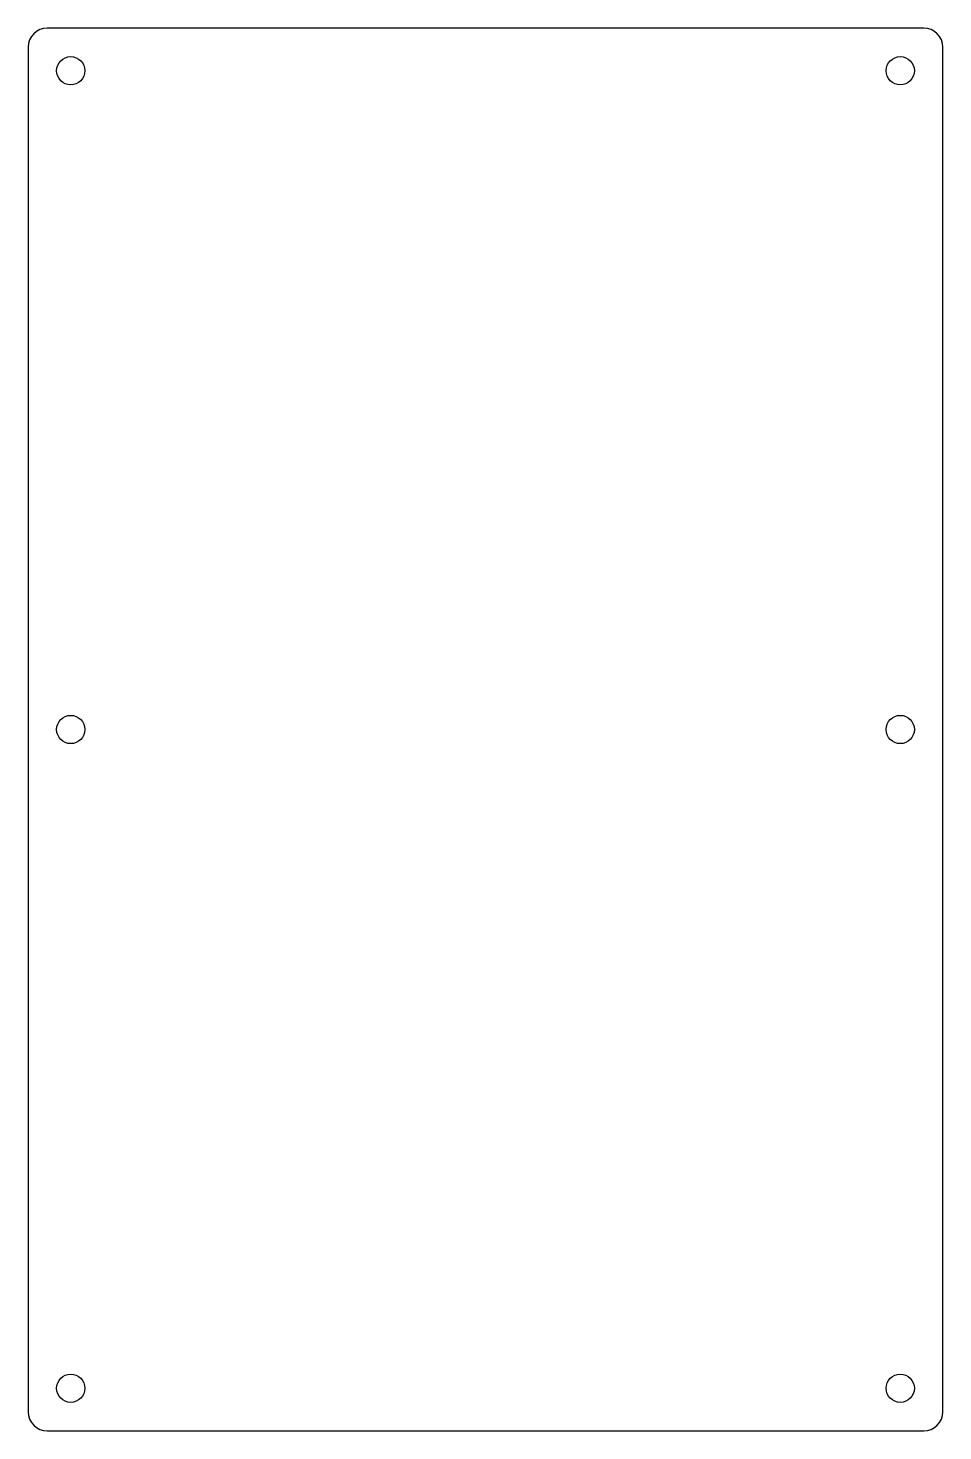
# Model space of a CAD drawing. Header units: millimetres. Extents: x 43 to 115, y -142 to -32.
import ezdxf

# ---------------------------------------------------------------- set-up
doc = ezdxf.new("R2010")
doc.units = ezdxf.units.MM

msp = doc.modelspace()

# ---------------------------------------------------------------- linework, layer by layer
for p, q in [((113.125, -32.375), (44.875, -32.375)), ((43.375, -33.875), (43.375, -140.125)), ((114.625, -140.125), (114.625, -33.875)), ((44.875, -141.625), (113.125, -141.625))]:
    msp.add_line(p, q)
for centre in [(46.7, -35.7), (111.3, -35.7), (46.7, -87), (111.3, -87), (46.7, -138.3), (111.3, -138.3)]:
    msp.add_circle(centre, 1.1)
for centre, start, end in [((44.875, -33.875), 90, 180), ((113.125, -33.875), 0, 90), ((44.875, -140.125), 180, 270), ((113.125, -140.125), 270, 0)]:
    msp.add_arc(centre, 1.5, start, end)

doc.saveas('drawing.dxf')
